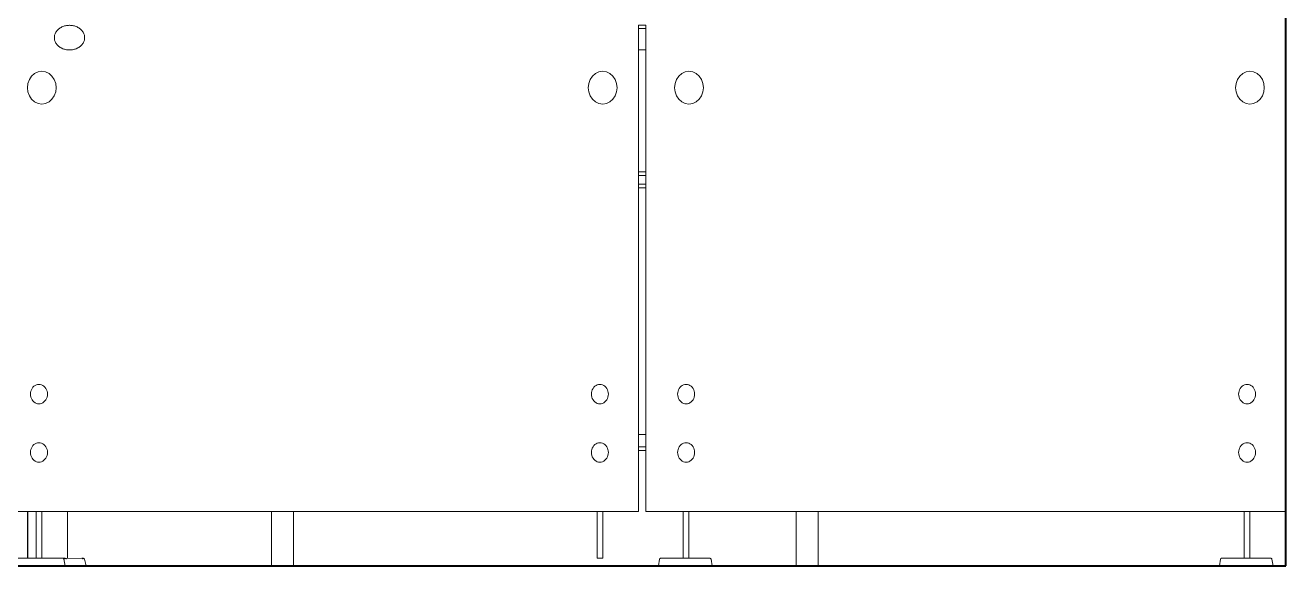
# Model space of a CAD drawing. Header units: inches. Extents: x 135267 to 147066, y -21506 to -19082.
# Drawn here: x 138222.7 to 138305.7, y -20252.3 to -20216.7 of the extents above; entities that cross this region are included whole.
import ezdxf

# ---------------------------------------------------------------- set-up
doc = ezdxf.new("R2010")
doc.units = ezdxf.units.IN
doc.header["$LTSCALE"] = 0.5
doc.header["$MEASUREMENT"] = 0
doc.layers.add('wall', color=1, linetype='Continuous', lineweight=40)
doc.layers.add('window', color=4, linetype='Continuous', lineweight=13)

msp = doc.modelspace()

# ---------------------------------------------------------------- linework, layer by layer
at = {"layer": 'wall'}
for p, q in [((138305.7, -20252.295), (138305.7, -20146.295)), ((138220.924, -20252.295), (138305.7, -20252.295))]:
    msp.add_line(p, q, dxfattribs=at)
at = {"layer": 'window'}
for p, q in [((138224.63, -20217.321), (138224.615, -20217.373)), ((138224.649, -20217.27), (138224.63, -20217.321)), ((138224.672, -20217.22), (138224.649, -20217.27)), ((138224.699, -20217.172), (138224.672, -20217.22)), ((138224.729, -20217.125), (138224.699, -20217.172)), ((138224.764, -20217.08), (138224.729, -20217.125)), ((138224.802, -20217.037), (138224.764, -20217.08)), ((138224.843, -20216.996), (138224.802, -20217.037)), ((138224.888, -20216.957), (138224.843, -20216.996)), ((138224.935, -20216.921), (138224.888, -20216.957)), ((138224.986, -20216.887), (138224.935, -20216.921)), ((138225.039, -20216.857), (138224.986, -20216.887)), ((138225.094, -20216.829), (138225.039, -20216.857)), ((138225.152, -20216.804), (138225.094, -20216.829)), ((138225.211, -20216.782), (138225.152, -20216.804)), ((138225.272, -20216.763), (138225.211, -20216.782)), ((138225.335, -20216.748), (138225.272, -20216.763)), ((138225.398, -20216.735), (138225.335, -20216.748)), ((138225.462, -20216.727), (138225.398, -20216.735)), ((138225.462, -20216.727), (138225.445, -20216.727)), ((138225.51, -20216.722), (138225.462, -20216.727)), ((138225.527, -20216.722), (138225.51, -20216.722)), ((138225.575, -20216.72), (138225.527, -20216.722)), ((138225.593, -20216.72), (138225.575, -20216.72)), ((138225.658, -20216.722), (138225.593, -20216.72)), ((138225.723, -20216.727), (138225.658, -20216.722)), ((138225.787, -20216.735), (138225.723, -20216.727)), ((138225.851, -20216.748), (138225.787, -20216.735)), ((138225.913, -20216.763), (138225.851, -20216.748)), ((138225.974, -20216.782), (138225.913, -20216.763)), ((138226.033, -20216.804), (138225.974, -20216.782)), ((138226.091, -20216.829), (138226.033, -20216.804)), ((138226.146, -20216.857), (138226.091, -20216.829)), ((138226.199, -20216.887), (138226.146, -20216.857)), ((138226.25, -20216.921), (138226.199, -20216.887)), ((138226.297, -20216.957), (138226.25, -20216.921)), ((138226.342, -20216.996), (138226.297, -20216.957)), ((138226.383, -20217.037), (138226.342, -20216.996)), ((138226.421, -20217.08), (138226.383, -20217.037)), ((138226.456, -20217.125), (138226.421, -20217.08)), ((138226.486, -20217.172), (138226.456, -20217.125)), ((138226.513, -20217.22), (138226.486, -20217.172)), ((138226.536, -20217.27), (138226.513, -20217.22)), ((138226.555, -20217.321), (138226.536, -20217.27)), ((138226.57, -20217.373), (138226.555, -20217.321)), ((138263.075, -20216.707), (138263.075, -20248.714)), ((138263.549, -20216.72), (138263.075, -20216.72)), ((138263.075, -20216.935), (138263.549, -20216.935)), ((138263.549, -20248.714), (138263.549, -20216.707)), ((138224.598, -20217.478), (138224.596, -20217.531)), ((138224.596, -20217.531), (138224.598, -20217.584)), ((138224.604, -20217.425), (138224.598, -20217.478)), ((138224.598, -20217.584), (138224.604, -20217.637)), ((138224.615, -20217.373), (138224.604, -20217.425)), ((138224.604, -20217.637), (138224.615, -20217.689)), ((138224.615, -20217.689), (138224.63, -20217.741)), ((138224.63, -20217.741), (138224.649, -20217.791)), ((138224.649, -20217.791), (138224.672, -20217.841)), ((138224.672, -20217.841), (138224.699, -20217.889)), ((138224.699, -20217.889), (138224.729, -20217.936)), ((138224.729, -20217.936), (138224.764, -20217.981)), ((138224.764, -20217.981), (138224.802, -20218.024)), ((138224.802, -20218.024), (138224.843, -20218.065)), ((138224.843, -20218.065), (138224.888, -20218.104)), ((138224.888, -20218.104), (138224.935, -20218.14)), ((138224.935, -20218.14), (138224.986, -20218.174)), ((138226.199, -20218.174), (138226.25, -20218.14)), ((138226.25, -20218.14), (138226.297, -20218.104)), ((138226.297, -20218.104), (138226.342, -20218.065)), ((138226.342, -20218.065), (138226.383, -20218.024)), ((138226.383, -20218.024), (138226.421, -20217.981)), ((138226.421, -20217.981), (138226.456, -20217.936)), ((138226.456, -20217.936), (138226.486, -20217.889)), ((138226.486, -20217.889), (138226.513, -20217.841)), ((138226.513, -20217.841), (138226.536, -20217.791)), ((138226.536, -20217.791), (138226.555, -20217.741)), ((138226.555, -20217.741), (138226.57, -20217.689)), ((138226.581, -20217.425), (138226.57, -20217.373)), ((138226.57, -20217.689), (138226.581, -20217.637)), ((138226.587, -20217.478), (138226.581, -20217.425)), ((138226.581, -20217.637), (138226.587, -20217.584)), ((138226.589, -20217.531), (138226.587, -20217.478)), ((138226.587, -20217.584), (138226.589, -20217.531)), ((138224.986, -20218.174), (138225.039, -20218.205)), ((138225.039, -20218.205), (138225.068, -20218.22)), ((138225.068, -20218.22), (138225.094, -20218.233)), ((138225.094, -20218.233), (138225.152, -20218.258)), ((138225.152, -20218.258), (138225.211, -20218.28)), ((138225.211, -20218.28), (138225.272, -20218.299)), ((138225.272, -20218.299), (138225.335, -20218.314)), ((138225.335, -20218.314), (138225.398, -20218.326)), ((138225.398, -20218.326), (138225.462, -20218.335)), ((138225.462, -20218.335), (138225.445, -20218.335)), ((138225.462, -20218.335), (138225.51, -20218.34)), ((138225.527, -20218.34), (138225.51, -20218.34)), ((138225.527, -20218.34), (138225.575, -20218.342)), ((138225.593, -20218.342), (138225.575, -20218.342)), ((138225.593, -20218.342), (138225.658, -20218.34)), ((138225.658, -20218.34), (138225.723, -20218.335)), ((138225.723, -20218.335), (138225.787, -20218.326)), ((138225.787, -20218.326), (138225.851, -20218.314)), ((138225.851, -20218.314), (138225.913, -20218.299)), ((138225.913, -20218.299), (138225.974, -20218.28)), ((138225.974, -20218.28), (138226.033, -20218.258)), ((138226.033, -20218.258), (138226.091, -20218.233)), ((138226.091, -20218.233), (138226.117, -20218.22)), ((138226.117, -20218.22), (138226.146, -20218.205)), ((138226.146, -20218.205), (138226.199, -20218.174)), ((138263.549, -20218.342), (138263.075, -20218.342)), ((138223.296, -20219.885), (138223.524, -20219.777)), ((138223.524, -20219.777), (138223.769, -20219.74)), ((138224.014, -20219.777), (138223.769, -20219.74)), ((138224.014, -20219.777), (138224.243, -20219.885)), ((138260.237, -20219.885), (138260.466, -20219.777)), ((138260.466, -20219.777), (138260.711, -20219.74)), ((138260.956, -20219.777), (138260.711, -20219.74)), ((138260.956, -20219.777), (138261.185, -20219.885)), ((138265.919, -20219.885), (138266.148, -20219.777)), ((138266.148, -20219.777), (138266.393, -20219.74)), ((138266.638, -20219.777), (138266.393, -20219.74)), ((138266.638, -20219.777), (138266.866, -20219.885)), ((138302.864, -20219.885), (138303.093, -20219.777)), ((138303.093, -20219.777), (138303.338, -20219.74)), ((138303.583, -20219.777), (138303.338, -20219.74)), ((138303.583, -20219.777), (138303.811, -20219.885)), ((138222.854, -20220.543), (138222.822, -20220.824)), ((138222.854, -20220.543), (138222.949, -20220.282)), ((138222.949, -20220.282), (138223.099, -20220.057)), ((138223.099, -20220.057), (138223.296, -20219.885)), ((138224.439, -20220.057), (138224.243, -20219.885)), ((138224.439, -20220.057), (138224.589, -20220.282)), ((138224.684, -20220.543), (138224.589, -20220.282)), ((138224.684, -20220.543), (138224.716, -20220.824)), ((138259.796, -20220.543), (138259.764, -20220.824)), ((138259.796, -20220.543), (138259.891, -20220.282)), ((138259.891, -20220.282), (138260.041, -20220.057)), ((138260.041, -20220.057), (138260.237, -20219.885)), ((138261.381, -20220.057), (138261.185, -20219.885)), ((138261.381, -20220.057), (138261.531, -20220.282)), ((138261.626, -20220.543), (138261.531, -20220.282)), ((138261.626, -20220.543), (138261.658, -20220.824)), ((138265.478, -20220.543), (138265.446, -20220.824)), ((138265.478, -20220.543), (138265.572, -20220.282)), ((138265.572, -20220.282), (138265.723, -20220.057)), ((138265.723, -20220.057), (138265.919, -20219.885)), ((138267.063, -20220.057), (138266.866, -20219.885)), ((138267.063, -20220.057), (138267.213, -20220.282)), ((138267.308, -20220.543), (138267.213, -20220.282)), ((138267.308, -20220.543), (138267.34, -20220.824)), ((138302.423, -20220.543), (138302.39, -20220.824)), ((138302.423, -20220.543), (138302.517, -20220.282)), ((138302.517, -20220.282), (138302.668, -20220.057)), ((138302.668, -20220.057), (138302.864, -20219.885)), ((138304.007, -20220.057), (138303.811, -20219.885)), ((138304.007, -20220.057), (138304.158, -20220.282)), ((138304.253, -20220.543), (138304.158, -20220.282)), ((138304.253, -20220.543), (138304.285, -20220.824)), ((138222.822, -20220.824), (138222.854, -20221.104)), ((138222.949, -20221.366), (138222.854, -20221.104)), ((138223.099, -20221.59), (138222.949, -20221.366)), ((138224.589, -20221.366), (138224.439, -20221.59)), ((138224.684, -20221.104), (138224.589, -20221.366)), ((138224.684, -20221.104), (138224.716, -20220.824)), ((138259.764, -20220.824), (138259.796, -20221.104)), ((138259.891, -20221.366), (138259.796, -20221.104)), ((138260.041, -20221.59), (138259.891, -20221.366)), ((138261.531, -20221.366), (138261.381, -20221.59)), ((138261.626, -20221.104), (138261.531, -20221.366)), ((138261.626, -20221.104), (138261.658, -20220.824)), ((138265.446, -20220.824), (138265.478, -20221.104)), ((138265.572, -20221.366), (138265.478, -20221.104)), ((138265.723, -20221.59), (138265.572, -20221.366)), ((138267.213, -20221.366), (138267.063, -20221.59)), ((138267.308, -20221.104), (138267.213, -20221.366)), ((138267.308, -20221.104), (138267.34, -20220.824)), ((138302.39, -20220.824), (138302.423, -20221.104)), ((138302.517, -20221.366), (138302.423, -20221.104)), ((138302.668, -20221.59), (138302.517, -20221.366)), ((138304.158, -20221.366), (138304.007, -20221.59)), ((138304.253, -20221.104), (138304.158, -20221.366)), ((138304.253, -20221.104), (138304.285, -20220.824)), ((138223.099, -20221.59), (138223.296, -20221.763)), ((138223.296, -20221.763), (138223.524, -20221.871)), ((138223.524, -20221.871), (138223.769, -20221.908)), ((138223.769, -20221.908), (138224.014, -20221.871)), ((138224.014, -20221.871), (138224.243, -20221.763)), ((138224.243, -20221.763), (138224.439, -20221.59)), ((138260.041, -20221.59), (138260.237, -20221.763)), ((138260.237, -20221.763), (138260.466, -20221.871)), ((138260.466, -20221.871), (138260.711, -20221.908)), ((138260.711, -20221.908), (138260.956, -20221.871)), ((138260.956, -20221.871), (138261.185, -20221.763)), ((138261.185, -20221.763), (138261.381, -20221.59)), ((138265.723, -20221.59), (138265.919, -20221.763)), ((138265.919, -20221.763), (138266.148, -20221.871)), ((138266.148, -20221.871), (138266.393, -20221.908)), ((138266.393, -20221.908), (138266.638, -20221.871)), ((138266.638, -20221.871), (138266.866, -20221.763)), ((138266.866, -20221.763), (138267.063, -20221.59)), ((138302.668, -20221.59), (138302.864, -20221.763)), ((138302.864, -20221.763), (138303.093, -20221.871)), ((138303.093, -20221.871), (138303.338, -20221.908)), ((138303.338, -20221.908), (138303.583, -20221.871)), ((138303.583, -20221.871), (138303.811, -20221.763)), ((138303.811, -20221.763), (138304.007, -20221.59)), ((138263.075, -20226.365), (138263.549, -20226.365)), ((138263.549, -20226.609), (138263.075, -20226.609)), ((138263.075, -20227.168), (138263.549, -20227.168)), ((138263.075, -20227.412), (138263.549, -20227.412)), ((138223.187, -20240.542), (138223.13, -20240.618)), ((138223.254, -20240.477), (138223.187, -20240.542)), ((138223.329, -20240.424), (138223.254, -20240.477)), ((138223.41, -20240.386), (138223.329, -20240.424)), ((138223.41, -20240.386), (138223.495, -20240.362)), ((138223.495, -20240.362), (138223.583, -20240.354)), ((138223.67, -20240.362), (138223.583, -20240.354)), ((138223.756, -20240.386), (138223.67, -20240.362)), ((138223.837, -20240.424), (138223.756, -20240.386)), ((138223.837, -20240.424), (138223.912, -20240.477)), ((138223.978, -20240.542), (138223.912, -20240.477)), ((138224.035, -20240.618), (138223.978, -20240.542)), ((138260.129, -20240.542), (138260.072, -20240.618)), ((138260.196, -20240.477), (138260.129, -20240.542)), ((138260.271, -20240.424), (138260.196, -20240.477)), ((138260.352, -20240.386), (138260.271, -20240.424)), ((138260.352, -20240.386), (138260.437, -20240.362)), ((138260.437, -20240.362), (138260.525, -20240.354)), ((138260.612, -20240.362), (138260.525, -20240.354)), ((138260.697, -20240.386), (138260.612, -20240.362)), ((138260.779, -20240.424), (138260.697, -20240.386)), ((138260.779, -20240.424), (138260.853, -20240.477)), ((138260.92, -20240.542), (138260.853, -20240.477)), ((138260.977, -20240.618), (138260.92, -20240.542)), ((138265.811, -20240.542), (138265.754, -20240.618)), ((138265.878, -20240.477), (138265.811, -20240.542)), ((138265.952, -20240.424), (138265.878, -20240.477)), ((138266.033, -20240.386), (138265.952, -20240.424)), ((138266.033, -20240.386), (138266.119, -20240.362)), ((138266.119, -20240.362), (138266.206, -20240.354)), ((138266.294, -20240.362), (138266.206, -20240.354)), ((138266.379, -20240.386), (138266.294, -20240.362)), ((138266.46, -20240.424), (138266.379, -20240.386)), ((138266.46, -20240.424), (138266.535, -20240.477)), ((138266.602, -20240.542), (138266.535, -20240.477)), ((138266.659, -20240.618), (138266.602, -20240.542)), ((138302.756, -20240.542), (138302.699, -20240.618)), ((138302.822, -20240.477), (138302.756, -20240.542)), ((138302.897, -20240.424), (138302.822, -20240.477)), ((138302.978, -20240.386), (138302.897, -20240.424)), ((138302.978, -20240.386), (138303.064, -20240.362)), ((138303.064, -20240.362), (138303.151, -20240.354)), ((138303.239, -20240.362), (138303.151, -20240.354)), ((138303.324, -20240.386), (138303.239, -20240.362)), ((138303.405, -20240.424), (138303.324, -20240.386)), ((138303.405, -20240.424), (138303.48, -20240.477)), ((138303.547, -20240.542), (138303.48, -20240.477)), ((138303.604, -20240.618), (138303.547, -20240.542)), ((138223.03, -20240.894), (138223.023, -20240.994)), ((138223.023, -20240.994), (138223.03, -20241.095)), ((138223.03, -20240.894), (138223.051, -20240.797)), ((138223.03, -20241.095), (138223.051, -20241.192)), ((138223.084, -20240.704), (138223.051, -20240.797)), ((138223.051, -20241.192), (138223.084, -20241.285)), ((138223.13, -20240.618), (138223.084, -20240.704)), ((138223.084, -20241.285), (138223.13, -20241.371)), ((138223.13, -20241.371), (138223.187, -20241.447)), ((138223.978, -20241.447), (138224.035, -20241.371)), ((138224.081, -20240.704), (138224.035, -20240.618)), ((138224.035, -20241.371), (138224.081, -20241.285)), ((138224.115, -20240.797), (138224.081, -20240.704)), ((138224.081, -20241.285), (138224.115, -20241.192)), ((138224.135, -20240.894), (138224.115, -20240.797)), ((138224.115, -20241.192), (138224.135, -20241.095)), ((138224.142, -20240.994), (138224.135, -20240.894)), ((138224.135, -20241.095), (138224.142, -20240.994)), ((138259.972, -20240.894), (138259.965, -20240.994)), ((138259.965, -20240.994), (138259.972, -20241.095)), ((138259.972, -20240.894), (138259.993, -20240.797)), ((138259.972, -20241.095), (138259.993, -20241.192)), ((138260.026, -20240.704), (138259.993, -20240.797)), ((138259.993, -20241.192), (138260.026, -20241.285)), ((138260.072, -20240.618), (138260.026, -20240.704)), ((138260.026, -20241.285), (138260.072, -20241.371)), ((138260.072, -20241.371), (138260.129, -20241.447)), ((138260.92, -20241.447), (138260.977, -20241.371)), ((138261.023, -20240.704), (138260.977, -20240.618)), ((138260.977, -20241.371), (138261.023, -20241.285)), ((138261.057, -20240.797), (138261.023, -20240.704)), ((138261.023, -20241.285), (138261.057, -20241.192)), ((138261.077, -20240.894), (138261.057, -20240.797)), ((138261.057, -20241.192), (138261.077, -20241.095)), ((138261.084, -20240.994), (138261.077, -20240.894)), ((138261.077, -20241.095), (138261.084, -20240.994)), ((138265.654, -20240.894), (138265.647, -20240.994)), ((138265.647, -20240.994), (138265.654, -20241.095)), ((138265.654, -20240.894), (138265.674, -20240.797)), ((138265.654, -20241.095), (138265.674, -20241.192)), ((138265.708, -20240.704), (138265.674, -20240.797)), ((138265.674, -20241.192), (138265.708, -20241.285)), ((138265.754, -20240.618), (138265.708, -20240.704)), ((138265.708, -20241.285), (138265.754, -20241.371)), ((138265.754, -20241.371), (138265.811, -20241.447)), ((138266.602, -20241.447), (138266.659, -20241.371)), ((138266.705, -20240.704), (138266.659, -20240.618)), ((138266.659, -20241.371), (138266.705, -20241.285)), ((138266.738, -20240.797), (138266.705, -20240.704)), ((138266.705, -20241.285), (138266.738, -20241.192)), ((138266.759, -20240.894), (138266.738, -20240.797)), ((138266.738, -20241.192), (138266.759, -20241.095)), ((138266.766, -20240.994), (138266.759, -20240.894)), ((138266.759, -20241.095), (138266.766, -20240.994)), ((138302.599, -20240.894), (138302.592, -20240.994)), ((138302.592, -20240.994), (138302.599, -20241.095)), ((138302.599, -20240.894), (138302.619, -20240.797)), ((138302.599, -20241.095), (138302.619, -20241.192)), ((138302.653, -20240.704), (138302.619, -20240.797)), ((138302.619, -20241.192), (138302.653, -20241.285)), ((138302.699, -20240.618), (138302.653, -20240.704)), ((138302.653, -20241.285), (138302.699, -20241.371)), ((138302.699, -20241.371), (138302.756, -20241.447)), ((138303.547, -20241.447), (138303.604, -20241.371)), ((138303.65, -20240.704), (138303.604, -20240.618)), ((138303.604, -20241.371), (138303.65, -20241.285)), ((138303.683, -20240.797), (138303.65, -20240.704)), ((138303.65, -20241.285), (138303.683, -20241.192)), ((138303.704, -20240.894), (138303.683, -20240.797)), ((138303.683, -20241.192), (138303.704, -20241.095)), ((138303.711, -20240.994), (138303.704, -20240.894)), ((138303.704, -20241.095), (138303.711, -20240.994)), ((138223.187, -20241.447), (138223.254, -20241.512)), ((138223.329, -20241.565), (138223.254, -20241.512)), ((138223.41, -20241.603), (138223.329, -20241.565)), ((138223.495, -20241.627), (138223.41, -20241.603)), ((138223.583, -20241.635), (138223.495, -20241.627)), ((138223.583, -20241.635), (138223.67, -20241.627)), ((138223.756, -20241.603), (138223.67, -20241.627)), ((138223.756, -20241.603), (138223.837, -20241.565)), ((138223.837, -20241.565), (138223.912, -20241.512)), ((138223.912, -20241.512), (138223.978, -20241.447)), ((138260.129, -20241.447), (138260.196, -20241.512)), ((138260.271, -20241.565), (138260.196, -20241.512)), ((138260.352, -20241.603), (138260.271, -20241.565)), ((138260.437, -20241.627), (138260.352, -20241.603)), ((138260.525, -20241.635), (138260.437, -20241.627)), ((138260.525, -20241.635), (138260.612, -20241.627)), ((138260.697, -20241.603), (138260.612, -20241.627)), ((138260.697, -20241.603), (138260.779, -20241.565)), ((138260.779, -20241.565), (138260.853, -20241.512)), ((138260.853, -20241.512), (138260.92, -20241.447)), ((138265.811, -20241.447), (138265.878, -20241.512)), ((138265.952, -20241.565), (138265.878, -20241.512)), ((138266.033, -20241.603), (138265.952, -20241.565)), ((138266.119, -20241.627), (138266.033, -20241.603)), ((138266.206, -20241.635), (138266.119, -20241.627)), ((138266.206, -20241.635), (138266.294, -20241.627)), ((138266.379, -20241.603), (138266.294, -20241.627)), ((138266.379, -20241.603), (138266.46, -20241.565)), ((138266.46, -20241.565), (138266.535, -20241.512)), ((138266.535, -20241.512), (138266.602, -20241.447)), ((138302.756, -20241.447), (138302.822, -20241.512)), ((138302.897, -20241.565), (138302.822, -20241.512)), ((138302.978, -20241.603), (138302.897, -20241.565)), ((138303.064, -20241.627), (138302.978, -20241.603)), ((138303.151, -20241.635), (138303.064, -20241.627)), ((138303.151, -20241.635), (138303.239, -20241.627)), ((138303.324, -20241.603), (138303.239, -20241.627)), ((138303.324, -20241.603), (138303.405, -20241.565)), ((138303.405, -20241.565), (138303.48, -20241.512)), ((138303.48, -20241.512), (138303.547, -20241.447)), ((138263.075, -20243.651), (138263.549, -20243.651)), ((138223.051, -20244.638), (138223.03, -20244.735)), ((138223.084, -20244.545), (138223.051, -20244.638)), ((138223.13, -20244.459), (138223.084, -20244.545)), ((138223.187, -20244.383), (138223.13, -20244.459)), ((138223.187, -20244.383), (138223.254, -20244.318)), ((138223.329, -20244.265), (138223.254, -20244.318)), ((138223.329, -20244.265), (138223.41, -20244.227)), ((138223.41, -20244.227), (138223.495, -20244.203)), ((138223.495, -20244.203), (138223.583, -20244.195)), ((138223.67, -20244.203), (138223.583, -20244.195)), ((138223.67, -20244.203), (138223.756, -20244.227)), ((138223.756, -20244.227), (138223.837, -20244.265)), ((138223.912, -20244.318), (138223.837, -20244.265)), ((138223.978, -20244.383), (138223.912, -20244.318)), ((138224.035, -20244.459), (138223.978, -20244.383)), ((138224.081, -20244.545), (138224.035, -20244.459)), ((138224.115, -20244.638), (138224.081, -20244.545)), ((138224.135, -20244.735), (138224.115, -20244.638)), ((138259.993, -20244.638), (138259.972, -20244.735)), ((138260.026, -20244.545), (138259.993, -20244.638)), ((138260.072, -20244.459), (138260.026, -20244.545)), ((138260.129, -20244.383), (138260.072, -20244.459)), ((138260.129, -20244.383), (138260.196, -20244.318)), ((138260.271, -20244.265), (138260.196, -20244.318)), ((138260.271, -20244.265), (138260.352, -20244.227)), ((138260.352, -20244.227), (138260.437, -20244.203)), ((138260.437, -20244.203), (138260.525, -20244.195)), ((138260.612, -20244.203), (138260.525, -20244.195)), ((138260.612, -20244.203), (138260.697, -20244.227)), ((138260.697, -20244.227), (138260.779, -20244.265)), ((138260.853, -20244.318), (138260.779, -20244.265)), ((138260.92, -20244.383), (138260.853, -20244.318)), ((138260.977, -20244.459), (138260.92, -20244.383)), ((138261.023, -20244.545), (138260.977, -20244.459)), ((138261.057, -20244.638), (138261.023, -20244.545)), ((138261.077, -20244.735), (138261.057, -20244.638)), ((138263.549, -20244.455), (138263.075, -20244.455)), ((138263.075, -20244.699), (138263.549, -20244.699)), ((138265.674, -20244.638), (138265.654, -20244.735)), ((138265.708, -20244.545), (138265.674, -20244.638)), ((138265.754, -20244.459), (138265.708, -20244.545)), ((138265.811, -20244.383), (138265.754, -20244.459)), ((138265.811, -20244.383), (138265.878, -20244.318)), ((138265.952, -20244.265), (138265.878, -20244.318)), ((138265.952, -20244.265), (138266.033, -20244.227)), ((138266.033, -20244.227), (138266.119, -20244.203)), ((138266.119, -20244.203), (138266.206, -20244.195)), ((138266.294, -20244.203), (138266.206, -20244.195)), ((138266.294, -20244.203), (138266.379, -20244.227)), ((138266.379, -20244.227), (138266.46, -20244.265)), ((138266.535, -20244.318), (138266.46, -20244.265)), ((138266.602, -20244.383), (138266.535, -20244.318)), ((138266.659, -20244.459), (138266.602, -20244.383)), ((138266.705, -20244.545), (138266.659, -20244.459)), ((138266.738, -20244.638), (138266.705, -20244.545)), ((138266.759, -20244.735), (138266.738, -20244.638)), ((138302.619, -20244.638), (138302.599, -20244.735)), ((138302.653, -20244.545), (138302.619, -20244.638)), ((138302.699, -20244.459), (138302.653, -20244.545)), ((138302.756, -20244.383), (138302.699, -20244.459)), ((138302.756, -20244.383), (138302.822, -20244.318)), ((138302.897, -20244.265), (138302.822, -20244.318)), ((138302.897, -20244.265), (138302.978, -20244.227)), ((138302.978, -20244.227), (138303.064, -20244.203)), ((138303.064, -20244.203), (138303.151, -20244.195)), ((138303.239, -20244.203), (138303.151, -20244.195)), ((138303.239, -20244.203), (138303.324, -20244.227)), ((138303.324, -20244.227), (138303.405, -20244.265)), ((138303.48, -20244.318), (138303.405, -20244.265)), ((138303.547, -20244.383), (138303.48, -20244.318)), ((138303.604, -20244.459), (138303.547, -20244.383)), ((138303.65, -20244.545), (138303.604, -20244.459)), ((138303.683, -20244.638), (138303.65, -20244.545)), ((138303.704, -20244.735), (138303.683, -20244.638)), ((138223.03, -20244.735), (138223.023, -20244.836)), ((138223.023, -20244.836), (138223.03, -20244.936)), ((138223.03, -20244.936), (138223.051, -20245.033)), ((138223.051, -20245.033), (138223.084, -20245.126)), ((138223.084, -20245.126), (138223.13, -20245.212)), ((138223.13, -20245.212), (138223.187, -20245.288)), ((138223.187, -20245.288), (138223.254, -20245.353)), ((138223.254, -20245.353), (138223.329, -20245.406)), ((138223.329, -20245.406), (138223.41, -20245.444)), ((138223.41, -20245.444), (138223.495, -20245.468)), ((138223.495, -20245.468), (138223.583, -20245.476)), ((138223.583, -20245.476), (138223.67, -20245.468)), ((138223.67, -20245.468), (138223.756, -20245.444)), ((138223.756, -20245.444), (138223.837, -20245.406)), ((138223.912, -20245.353), (138223.837, -20245.406)), ((138223.912, -20245.353), (138223.978, -20245.288)), ((138223.978, -20245.288), (138224.035, -20245.212)), ((138224.035, -20245.212), (138224.081, -20245.126)), ((138224.081, -20245.126), (138224.115, -20245.033)), ((138224.115, -20245.033), (138224.135, -20244.936)), ((138224.142, -20244.836), (138224.135, -20244.735)), ((138224.135, -20244.936), (138224.142, -20244.836)), ((138259.972, -20244.735), (138259.965, -20244.836)), ((138259.965, -20244.836), (138259.972, -20244.936)), ((138259.972, -20244.936), (138259.993, -20245.033)), ((138259.993, -20245.033), (138260.026, -20245.126)), ((138260.026, -20245.126), (138260.072, -20245.212)), ((138260.072, -20245.212), (138260.129, -20245.288)), ((138260.129, -20245.288), (138260.196, -20245.353)), ((138260.196, -20245.353), (138260.271, -20245.406)), ((138260.271, -20245.406), (138260.352, -20245.444)), ((138260.352, -20245.444), (138260.437, -20245.468)), ((138260.437, -20245.468), (138260.525, -20245.476)), ((138260.525, -20245.476), (138260.612, -20245.468)), ((138260.612, -20245.468), (138260.697, -20245.444)), ((138260.697, -20245.444), (138260.779, -20245.406)), ((138260.853, -20245.353), (138260.779, -20245.406)), ((138260.853, -20245.353), (138260.92, -20245.288)), ((138260.92, -20245.288), (138260.977, -20245.212)), ((138260.977, -20245.212), (138261.023, -20245.126)), ((138261.023, -20245.126), (138261.057, -20245.033)), ((138261.057, -20245.033), (138261.077, -20244.936)), ((138261.084, -20244.836), (138261.077, -20244.735)), ((138261.077, -20244.936), (138261.084, -20244.836)), ((138265.654, -20244.735), (138265.647, -20244.836)), ((138265.647, -20244.836), (138265.654, -20244.936)), ((138265.654, -20244.936), (138265.674, -20245.033)), ((138265.674, -20245.033), (138265.708, -20245.126)), ((138265.708, -20245.126), (138265.754, -20245.212)), ((138265.754, -20245.212), (138265.811, -20245.288)), ((138265.811, -20245.288), (138265.878, -20245.353)), ((138265.878, -20245.353), (138265.952, -20245.406)), ((138265.952, -20245.406), (138266.033, -20245.444)), ((138266.033, -20245.444), (138266.119, -20245.468)), ((138266.119, -20245.468), (138266.206, -20245.476)), ((138266.206, -20245.476), (138266.294, -20245.468)), ((138266.294, -20245.468), (138266.379, -20245.444)), ((138266.379, -20245.444), (138266.46, -20245.406)), ((138266.535, -20245.353), (138266.46, -20245.406)), ((138266.535, -20245.353), (138266.602, -20245.288)), ((138266.602, -20245.288), (138266.659, -20245.212)), ((138266.659, -20245.212), (138266.705, -20245.126)), ((138266.705, -20245.126), (138266.738, -20245.033)), ((138266.738, -20245.033), (138266.759, -20244.936)), ((138266.766, -20244.836), (138266.759, -20244.735)), ((138266.759, -20244.936), (138266.766, -20244.836)), ((138302.599, -20244.735), (138302.592, -20244.836)), ((138302.592, -20244.836), (138302.599, -20244.936)), ((138302.599, -20244.936), (138302.619, -20245.033)), ((138302.619, -20245.033), (138302.653, -20245.126)), ((138302.653, -20245.126), (138302.699, -20245.212)), ((138302.699, -20245.212), (138302.756, -20245.288)), ((138302.756, -20245.288), (138302.822, -20245.353)), ((138302.822, -20245.353), (138302.897, -20245.406)), ((138302.897, -20245.406), (138302.978, -20245.444)), ((138302.978, -20245.444), (138303.064, -20245.468)), ((138303.064, -20245.468), (138303.151, -20245.476)), ((138303.151, -20245.476), (138303.239, -20245.468)), ((138303.239, -20245.468), (138303.324, -20245.444)), ((138303.324, -20245.444), (138303.405, -20245.406)), ((138303.48, -20245.353), (138303.405, -20245.406)), ((138303.48, -20245.353), (138303.547, -20245.288)), ((138303.547, -20245.288), (138303.604, -20245.212)), ((138303.604, -20245.212), (138303.65, -20245.126)), ((138303.65, -20245.126), (138303.683, -20245.033)), ((138303.683, -20245.033), (138303.704, -20244.936)), ((138303.711, -20244.836), (138303.704, -20244.735)), ((138303.704, -20244.936), (138303.711, -20244.836)), ((138263.075, -20248.714), (138222.078, -20248.714)), ((138222.828, -20248.714), (138222.828, -20251.804)), ((138222.84, -20251.804), (138222.84, -20248.714)), ((138223.396, -20248.714), (138223.396, -20251.804)), ((138223.769, -20251.804), (138223.769, -20248.714)), ((138225.463, -20248.714), (138225.463, -20251.804)), ((138238.892, -20252.295), (138238.892, -20248.714)), ((138240.338, -20248.714), (138240.338, -20252.295)), ((138260.338, -20248.714), (138260.338, -20251.804)), ((138260.711, -20251.804), (138260.711, -20248.714)), ((138305.7, -20248.714), (138263.549, -20248.714)), ((138266.02, -20248.714), (138266.02, -20251.804)), ((138266.393, -20251.804), (138266.393, -20248.714)), ((138273.446, -20252.295), (138273.446, -20248.714)), ((138274.892, -20252.295), (138274.892, -20248.714)), ((138302.965, -20248.714), (138302.965, -20251.804)), ((138303.338, -20251.804), (138303.338, -20248.714)), ((138221.887, -20251.804), (138222.828, -20251.804)), ((138222.828, -20251.804), (138222.84, -20251.804)), ((138222.84, -20251.804), (138223.396, -20251.804)), ((138223.396, -20251.804), (138225.167, -20251.804)), ((138225.17, -20251.804), (138225.167, -20251.804)), ((138225.174, -20251.805), (138225.17, -20251.804)), ((138225.178, -20251.805), (138225.174, -20251.805)), ((138225.182, -20251.806), (138225.178, -20251.805)), ((138225.182, -20251.806), (138225.193, -20251.804)), ((138225.185, -20251.808), (138225.182, -20251.806)), ((138225.189, -20251.809), (138225.185, -20251.808)), ((138225.3, -20251.804), (138225.189, -20251.809)), ((138225.189, -20251.809), (138225.192, -20251.811)), ((138225.196, -20251.813), (138225.192, -20251.811)), ((138225.193, -20251.804), (138225.199, -20251.804)), ((138225.196, -20251.813), (138225.199, -20251.816)), ((138225.3, -20251.804), (138225.199, -20251.804)), ((138225.202, -20251.818), (138225.199, -20251.816)), ((138225.205, -20251.821), (138225.202, -20251.818)), ((138225.208, -20251.824), (138225.205, -20251.821)), ((138225.21, -20251.828), (138225.208, -20251.824)), ((138225.212, -20251.831), (138225.21, -20251.828)), ((138225.212, -20251.831), (138225.214, -20251.835)), ((138225.214, -20251.835), (138225.216, -20251.839)), ((138225.218, -20251.843), (138225.216, -20251.839)), ((138225.219, -20251.847), (138225.218, -20251.843)), ((138225.221, -20251.851), (138225.219, -20251.847)), ((138225.221, -20251.851), (138225.221, -20251.855)), ((138225.298, -20252.295), (138225.221, -20251.855)), ((138225.229, -20251.811), (138225.233, -20251.813)), ((138225.233, -20251.813), (138225.238, -20251.816)), ((138225.238, -20251.816), (138225.242, -20251.818)), ((138225.246, -20251.821), (138225.242, -20251.818)), ((138225.246, -20251.821), (138225.25, -20251.824)), ((138225.253, -20251.828), (138225.25, -20251.824)), ((138225.253, -20251.828), (138225.256, -20251.831)), ((138225.259, -20251.835), (138225.256, -20251.831)), ((138225.262, -20251.839), (138225.259, -20251.835)), ((138225.262, -20251.839), (138225.264, -20251.843)), ((138225.266, -20251.847), (138225.264, -20251.843)), ((138225.266, -20251.847), (138225.268, -20251.851)), ((138225.268, -20251.851), (138225.269, -20251.855)), ((138225.306, -20251.804), (138225.3, -20251.804)), ((138225.311, -20251.805), (138225.306, -20251.804)), ((138225.317, -20251.805), (138225.311, -20251.805)), ((138225.317, -20251.805), (138225.322, -20251.806)), ((138225.327, -20251.808), (138225.322, -20251.806)), ((138225.327, -20251.808), (138225.463, -20251.804)), ((138225.332, -20251.809), (138225.327, -20251.808)), ((138226.397, -20251.804), (138225.332, -20251.809)), ((138225.332, -20251.809), (138225.337, -20251.811)), ((138225.337, -20251.811), (138225.342, -20251.813)), ((138225.342, -20251.813), (138225.347, -20251.816)), ((138225.351, -20251.818), (138225.347, -20251.816)), ((138225.351, -20251.818), (138225.355, -20251.821)), ((138225.359, -20251.824), (138225.355, -20251.821)), ((138225.363, -20251.828), (138225.359, -20251.824)), ((138225.366, -20251.831), (138225.363, -20251.828)), ((138225.366, -20251.831), (138225.369, -20251.835)), ((138225.369, -20251.835), (138225.372, -20251.839)), ((138225.374, -20251.843), (138225.372, -20251.839)), ((138225.374, -20251.843), (138225.376, -20251.847)), ((138225.378, -20251.851), (138225.376, -20251.847)), ((138225.378, -20251.851), (138225.379, -20251.855)), ((138226.397, -20251.804), (138226.402, -20251.804)), ((138226.504, -20251.804), (138226.402, -20251.804)), ((138226.433, -20251.811), (138226.437, -20251.813)), ((138226.437, -20251.813), (138226.442, -20251.816)), ((138226.442, -20251.816), (138226.446, -20251.818)), ((138226.45, -20251.821), (138226.446, -20251.818)), ((138226.45, -20251.821), (138226.453, -20251.824)), ((138226.457, -20251.828), (138226.453, -20251.824)), ((138226.457, -20251.828), (138226.46, -20251.831)), ((138226.463, -20251.835), (138226.46, -20251.831)), ((138226.465, -20251.839), (138226.463, -20251.835)), ((138226.465, -20251.839), (138226.468, -20251.843)), ((138226.47, -20251.847), (138226.468, -20251.843)), ((138226.47, -20251.847), (138226.471, -20251.851)), ((138226.471, -20251.851), (138226.472, -20251.855)), ((138226.509, -20251.804), (138226.504, -20251.804)), ((138226.515, -20251.805), (138226.509, -20251.804)), ((138226.52, -20251.805), (138226.515, -20251.805)), ((138226.52, -20251.805), (138226.526, -20251.806)), ((138226.531, -20251.808), (138226.526, -20251.806)), ((138226.536, -20251.809), (138226.531, -20251.808)), ((138226.536, -20251.809), (138226.541, -20251.811)), ((138226.541, -20251.811), (138226.546, -20251.813)), ((138226.546, -20251.813), (138226.55, -20251.816)), ((138226.555, -20251.818), (138226.55, -20251.816)), ((138226.555, -20251.818), (138226.559, -20251.821)), ((138226.563, -20251.824), (138226.559, -20251.821)), ((138226.567, -20251.828), (138226.563, -20251.824)), ((138226.57, -20251.831), (138226.567, -20251.828)), ((138226.57, -20251.831), (138226.573, -20251.835)), ((138226.573, -20251.835), (138226.576, -20251.839)), ((138226.578, -20251.843), (138226.576, -20251.839)), ((138226.578, -20251.843), (138226.58, -20251.847)), ((138226.581, -20251.851), (138226.58, -20251.847)), ((138226.581, -20251.851), (138226.583, -20251.855)), ((138226.693, -20252.295), (138226.583, -20251.855)), ((138260.338, -20251.804), (138260.711, -20251.804)), ((138264.379, -20252.295), (138264.456, -20251.855)), ((138264.457, -20251.851), (138264.456, -20251.855)), ((138264.458, -20251.847), (138264.457, -20251.851)), ((138264.459, -20251.843), (138264.458, -20251.847)), ((138264.461, -20251.839), (138264.459, -20251.843)), ((138264.461, -20251.839), (138264.463, -20251.835)), ((138264.463, -20251.835), (138264.465, -20251.831)), ((138264.467, -20251.828), (138264.465, -20251.831)), ((138264.47, -20251.824), (138264.467, -20251.828)), ((138264.472, -20251.821), (138264.47, -20251.824)), ((138264.475, -20251.818), (138264.472, -20251.821)), ((138264.478, -20251.816), (138264.475, -20251.818)), ((138264.478, -20251.816), (138264.481, -20251.813)), ((138264.485, -20251.811), (138264.481, -20251.813)), ((138264.488, -20251.809), (138264.485, -20251.811)), ((138264.488, -20251.809), (138264.492, -20251.808)), ((138264.495, -20251.806), (138264.492, -20251.808)), ((138264.499, -20251.805), (138264.495, -20251.806)), ((138264.503, -20251.805), (138264.499, -20251.805)), ((138264.503, -20251.805), (138264.507, -20251.804)), ((138264.511, -20251.804), (138264.507, -20251.804)), ((138267.79, -20251.804), (138264.511, -20251.804)), ((138267.794, -20251.804), (138267.79, -20251.804)), ((138267.798, -20251.805), (138267.794, -20251.804)), ((138267.802, -20251.805), (138267.798, -20251.805)), ((138267.805, -20251.806), (138267.802, -20251.805)), ((138267.809, -20251.808), (138267.805, -20251.806)), ((138267.813, -20251.809), (138267.809, -20251.808)), ((138267.813, -20251.809), (138267.816, -20251.811)), ((138267.819, -20251.813), (138267.816, -20251.811)), ((138267.819, -20251.813), (138267.823, -20251.816)), ((138267.826, -20251.818), (138267.823, -20251.816)), ((138267.829, -20251.821), (138267.826, -20251.818)), ((138267.831, -20251.824), (138267.829, -20251.821)), ((138267.834, -20251.828), (138267.831, -20251.824)), ((138267.836, -20251.831), (138267.834, -20251.828)), ((138267.836, -20251.831), (138267.838, -20251.835)), ((138267.838, -20251.835), (138267.84, -20251.839)), ((138267.842, -20251.843), (138267.84, -20251.839)), ((138267.843, -20251.847), (138267.842, -20251.843)), ((138267.844, -20251.851), (138267.843, -20251.847)), ((138267.844, -20251.851), (138267.845, -20251.855)), ((138267.922, -20252.295), (138267.845, -20251.855)), ((138301.324, -20252.295), (138301.401, -20251.855)), ((138301.402, -20251.851), (138301.401, -20251.855)), ((138301.403, -20251.847), (138301.402, -20251.851)), ((138301.404, -20251.843), (138301.403, -20251.847)), ((138301.406, -20251.839), (138301.404, -20251.843)), ((138301.406, -20251.839), (138301.408, -20251.835)), ((138301.408, -20251.835), (138301.41, -20251.831)), ((138301.412, -20251.828), (138301.41, -20251.831)), ((138301.415, -20251.824), (138301.412, -20251.828)), ((138301.417, -20251.821), (138301.415, -20251.824)), ((138301.42, -20251.818), (138301.417, -20251.821)), ((138301.423, -20251.816), (138301.42, -20251.818)), ((138301.423, -20251.816), (138301.426, -20251.813)), ((138301.43, -20251.811), (138301.426, -20251.813)), ((138301.433, -20251.809), (138301.43, -20251.811)), ((138301.433, -20251.809), (138301.437, -20251.808)), ((138301.44, -20251.806), (138301.437, -20251.808)), ((138301.444, -20251.805), (138301.44, -20251.806)), ((138301.448, -20251.805), (138301.444, -20251.805)), ((138301.448, -20251.805), (138301.452, -20251.804)), ((138301.456, -20251.804), (138301.452, -20251.804)), ((138304.735, -20251.804), (138301.456, -20251.804)), ((138304.739, -20251.804), (138304.735, -20251.804)), ((138304.743, -20251.805), (138304.739, -20251.804)), ((138304.747, -20251.805), (138304.743, -20251.805)), ((138304.75, -20251.806), (138304.747, -20251.805)), ((138304.754, -20251.808), (138304.75, -20251.806)), ((138304.757, -20251.809), (138304.754, -20251.808)), ((138304.757, -20251.809), (138304.761, -20251.811)), ((138304.764, -20251.813), (138304.761, -20251.811)), ((138304.764, -20251.813), (138304.767, -20251.816)), ((138304.771, -20251.818), (138304.767, -20251.816)), ((138304.773, -20251.821), (138304.771, -20251.818)), ((138304.776, -20251.824), (138304.773, -20251.821)), ((138304.779, -20251.828), (138304.776, -20251.824)), ((138304.781, -20251.831), (138304.779, -20251.828)), ((138304.781, -20251.831), (138304.783, -20251.835)), ((138304.783, -20251.835), (138304.785, -20251.839)), ((138304.787, -20251.843), (138304.785, -20251.839)), ((138304.788, -20251.847), (138304.787, -20251.843)), ((138304.789, -20251.851), (138304.788, -20251.847)), ((138304.789, -20251.851), (138304.79, -20251.855)), ((138304.867, -20252.295), (138304.79, -20251.855))]:
    msp.add_line(p, q, dxfattribs=at)

doc.saveas('drawing.dxf')
